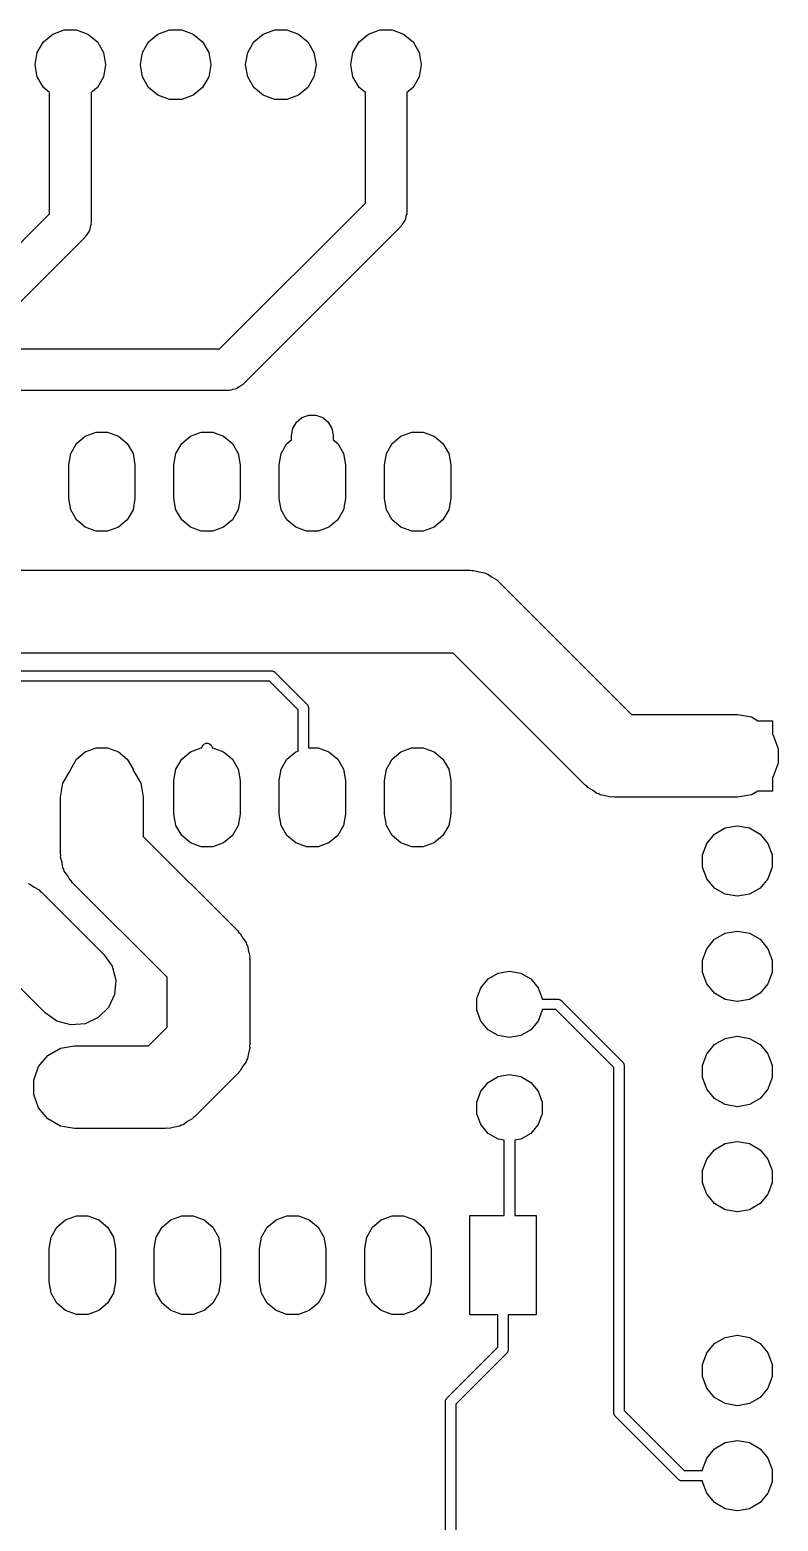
# Model space of a CAD drawing. Extents: x 135.5 to 182.5, y -141.5 to -46.
# Drawn here: x 164.42 to 182.49, y -115.48 to -79.47 of the extents above; entities that cross this region are included whole.
import ezdxf

# ---------------------------------------------------------------- set-up
doc = ezdxf.new("R2010")
doc.units = 0
doc.header["$MEASUREMENT"] = 0
doc.layers.add('BLACK', color=7, linetype='CONTINUOUS')

msp = doc.modelspace()

# ---------------------------------------------------------------- linework, layer by layer
at = {"layer": 'Black'}
for p, q in [((164.749, -79.7604), (164.975, -79.5706)), ((164.975, -79.5706), (165.252, -79.4697)), ((165.252, -79.4697), (165.548, -79.4697)), ((165.548, -79.4697), (165.825, -79.5706)), ((165.825, -79.5706), (166.051, -79.7604)), ((167.289, -79.7604), (167.515, -79.5706)), ((167.515, -79.5706), (167.792, -79.4697)), ((167.792, -79.4697), (168.088, -79.4697)), ((168.088, -79.4697), (168.365, -79.5706)), ((168.365, -79.5706), (168.591, -79.7604)), ((169.829, -79.7604), (170.055, -79.5706)), ((170.055, -79.5706), (170.332, -79.4697)), ((170.332, -79.4697), (170.628, -79.4697)), ((170.628, -79.4697), (170.905, -79.5706)), ((170.905, -79.5706), (171.131, -79.7604)), ((172.369, -79.7604), (172.595, -79.5706)), ((172.595, -79.5706), (172.872, -79.4697)), ((172.872, -79.4697), (173.168, -79.4697)), ((173.168, -79.4697), (173.445, -79.5706)), ((173.445, -79.5706), (173.671, -79.7604)), ((164.601, -80.016), (164.749, -79.7604)), ((166.051, -79.7604), (166.199, -80.016)), ((167.141, -80.016), (167.289, -79.7604)), ((168.591, -79.7604), (168.739, -80.016)), ((169.681, -80.016), (169.829, -79.7604)), ((171.131, -79.7604), (171.279, -80.016)), ((172.221, -80.016), (172.369, -79.7604)), ((173.671, -79.7604), (173.819, -80.016)), ((164.55, -80.3068), (164.601, -80.016)), ((166.199, -80.016), (166.25, -80.3068)), ((167.09, -80.3068), (167.141, -80.016)), ((168.739, -80.016), (168.79, -80.3068)), ((169.63, -80.3068), (169.681, -80.016)), ((171.279, -80.016), (171.33, -80.3068)), ((172.17, -80.3068), (172.221, -80.016)), ((173.819, -80.016), (173.87, -80.3068)), ((164.55, -80.3132), (164.55, -80.3068)), ((164.601, -80.604), (164.55, -80.3132)), ((164.749, -80.8596), (164.601, -80.604)), ((166.199, -80.604), (166.051, -80.8596)), ((166.25, -80.3132), (166.199, -80.604)), ((166.25, -80.3068), (166.25, -80.3132)), ((167.09, -80.3132), (167.09, -80.3068)), ((167.141, -80.604), (167.09, -80.3132)), ((167.289, -80.8596), (167.141, -80.604)), ((168.739, -80.604), (168.591, -80.8596)), ((168.79, -80.3132), (168.739, -80.604)), ((168.79, -80.3068), (168.79, -80.3132)), ((169.63, -80.3132), (169.63, -80.3068)), ((169.681, -80.604), (169.63, -80.3132)), ((169.829, -80.8596), (169.681, -80.604)), ((171.279, -80.604), (171.131, -80.8596)), ((171.33, -80.3132), (171.279, -80.604)), ((171.33, -80.3068), (171.33, -80.3132)), ((172.17, -80.3132), (172.17, -80.3068)), ((172.221, -80.604), (172.17, -80.3132)), ((172.369, -80.8596), (172.221, -80.604)), ((173.819, -80.604), (173.671, -80.8596)), ((173.87, -80.3132), (173.819, -80.604)), ((173.87, -80.3068), (173.87, -80.3132)), ((164.9, -80.9864), (164.749, -80.8596)), ((164.9, -83.9129), (164.9, -80.9864)), ((166.051, -80.8596), (165.9, -80.9864)), ((165.9, -80.9864), (165.9, -84.12)), ((167.515, -81.0494), (167.289, -80.8596)), ((168.591, -80.8596), (168.365, -81.0494)), ((170.055, -81.0494), (169.829, -80.8596)), ((171.131, -80.8596), (170.905, -81.0494)), ((172.52, -80.9864), (172.369, -80.8596)), ((172.52, -83.6589), (172.52, -80.9864)), ((173.671, -80.8596), (173.52, -80.9864)), ((173.52, -80.9864), (173.52, -83.866)), ((167.792, -81.1503), (167.515, -81.0494)), ((168.088, -81.1503), (167.792, -81.1503)), ((168.365, -81.0494), (168.088, -81.1503)), ((170.332, -81.1503), (170.055, -81.0494)), ((170.628, -81.1503), (170.332, -81.1503)), ((170.905, -81.0494), (170.628, -81.1503)), ((169.003, -87.176), (172.52, -83.6589)), ((173.52, -83.866), (173.516, -83.8877)), ((173.516, -83.8877), (173.518, -83.9096)), ((163.268, -85.5444), (164.9, -83.9129)), ((165.881, -84.2267), (165.87, -84.291)), ((165.898, -84.1636), (165.881, -84.2267)), ((165.9, -84.12), (165.896, -84.1417)), ((165.896, -84.1417), (165.898, -84.1636)), ((173.374, -84.2196), (169.564, -88.0296)), ((173.386, -84.2015), (173.374, -84.2196)), ((173.403, -84.1874), (173.386, -84.2015)), ((173.436, -84.1308), (173.403, -84.1874)), ((173.473, -84.0773), (173.436, -84.1308)), ((173.479, -84.0561), (173.473, -84.0773)), ((173.49, -84.037), (173.479, -84.0561)), ((173.501, -83.9727), (173.49, -84.037)), ((173.518, -83.9096), (173.501, -83.9727)), ((165.754, -84.4736), (163.976, -86.2516)), ((165.766, -84.4555), (165.754, -84.4736)), ((165.783, -84.4414), (165.766, -84.4555)), ((165.816, -84.3848), (165.783, -84.4414)), ((165.853, -84.3313), (165.816, -84.3848)), ((165.859, -84.3101), (165.853, -84.3313)), ((165.87, -84.291), (165.859, -84.3101)), ((159.812, -87.176), (169.003, -87.176)), ((169.21, -88.176), (160.019, -88.176)), ((169.232, -88.1722), (169.21, -88.176)), ((169.254, -88.1741), (169.232, -88.1722)), ((169.317, -88.1572), (169.254, -88.1741)), ((169.381, -88.1458), (169.317, -88.1572)), ((169.4, -88.1348), (169.381, -88.1458)), ((169.421, -88.1292), (169.4, -88.1348)), ((169.475, -88.0917), (169.421, -88.1292)), ((169.531, -88.059), (169.475, -88.0917)), ((169.546, -88.0422), (169.531, -88.059)), ((169.564, -88.0296), (169.546, -88.0422)), ((170.857, -88.9446), (170.99, -88.833)), ((170.99, -88.833), (171.153, -88.7736)), ((171.153, -88.7736), (171.327, -88.7736)), ((171.327, -88.7736), (171.49, -88.833)), ((171.49, -88.833), (171.623, -88.9446)), ((165.547, -89.4612), (165.76, -89.2826)), ((165.76, -89.2826), (166.021, -89.1876)), ((166.021, -89.1876), (166.299, -89.1876)), ((166.299, -89.1876), (166.56, -89.2826)), ((166.56, -89.2826), (166.773, -89.4612)), ((168.087, -89.4612), (168.3, -89.2826)), ((168.3, -89.2826), (168.561, -89.1876)), ((168.561, -89.1876), (168.839, -89.1876)), ((168.839, -89.1876), (169.1, -89.2826)), ((169.1, -89.2826), (169.313, -89.4612)), ((170.74, -89.266), (170.77, -89.095)), ((170.74, -89.3665), (170.74, -89.266)), ((170.77, -89.095), (170.857, -88.9446)), ((171.623, -88.9446), (171.71, -89.095)), ((171.71, -89.095), (171.74, -89.266)), ((171.74, -89.266), (171.74, -89.3665)), ((173.167, -89.4612), (173.38, -89.2826)), ((173.38, -89.2826), (173.641, -89.1876)), ((173.641, -89.1876), (173.919, -89.1876)), ((173.919, -89.1876), (174.18, -89.2826)), ((174.18, -89.2826), (174.393, -89.4612)), ((165.408, -89.7018), (165.547, -89.4612)), ((166.773, -89.4612), (166.912, -89.7018)), ((167.948, -89.7018), (168.087, -89.4612)), ((169.313, -89.4612), (169.452, -89.7018)), ((170.488, -89.7018), (170.627, -89.4612)), ((170.627, -89.4612), (170.74, -89.3665)), ((171.74, -89.3665), (171.853, -89.4612)), ((171.853, -89.4612), (171.992, -89.7018)), ((173.028, -89.7018), (173.167, -89.4612)), ((174.393, -89.4612), (174.532, -89.7018)), ((165.36, -89.9754), (165.408, -89.7018)), ((165.36, -90.7846), (165.36, -89.9754)), ((166.912, -89.7018), (166.96, -89.9754)), ((166.96, -89.9754), (166.96, -90.7846)), ((167.9, -89.9754), (167.948, -89.7018)), ((167.9, -90.7846), (167.9, -89.9754)), ((169.452, -89.7018), (169.5, -89.9754)), ((169.5, -89.9754), (169.5, -90.7846)), ((170.44, -89.9754), (170.488, -89.7018)), ((170.44, -90.7846), (170.44, -89.9754)), ((171.992, -89.7018), (172.04, -89.9754)), ((172.04, -89.9754), (172.04, -90.7846)), ((172.98, -89.9754), (173.028, -89.7018)), ((172.98, -90.7846), (172.98, -89.9754)), ((174.532, -89.7018), (174.58, -89.9754)), ((174.58, -89.9754), (174.58, -90.7846)), ((165.408, -91.0582), (165.36, -90.7846)), ((165.547, -91.2988), (165.408, -91.0582)), ((166.912, -91.0582), (166.773, -91.2988)), ((166.96, -90.7846), (166.912, -91.0582)), ((167.948, -91.0582), (167.9, -90.7846)), ((168.087, -91.2988), (167.948, -91.0582)), ((169.452, -91.0582), (169.313, -91.2988)), ((169.5, -90.7846), (169.452, -91.0582)), ((170.488, -91.0582), (170.44, -90.7846)), ((170.627, -91.2988), (170.488, -91.0582)), ((171.992, -91.0582), (171.853, -91.2988)), ((172.04, -90.7846), (171.992, -91.0582)), ((173.028, -91.0582), (172.98, -90.7846)), ((173.167, -91.2988), (173.028, -91.0582)), ((174.532, -91.0582), (174.393, -91.2988)), ((174.58, -90.7846), (174.532, -91.0582)), ((165.76, -91.4774), (165.547, -91.2988)), ((166.773, -91.2988), (166.56, -91.4774)), ((168.3, -91.4774), (168.087, -91.2988)), ((169.313, -91.2988), (169.1, -91.4774)), ((170.84, -91.4774), (170.627, -91.2988)), ((171.853, -91.2988), (171.64, -91.4774)), ((173.38, -91.4774), (173.167, -91.2988)), ((174.393, -91.2988), (174.18, -91.4774)), ((166.021, -91.5724), (165.76, -91.4774)), ((166.299, -91.5724), (166.021, -91.5724)), ((166.56, -91.4774), (166.299, -91.5724)), ((168.561, -91.5724), (168.3, -91.4774)), ((168.839, -91.5724), (168.561, -91.5724)), ((169.1, -91.4774), (168.839, -91.5724)), ((171.101, -91.5724), (170.84, -91.4774)), ((171.379, -91.5724), (171.101, -91.5724)), ((171.64, -91.4774), (171.379, -91.5724)), ((173.641, -91.5724), (173.38, -91.4774)), ((173.919, -91.5724), (173.641, -91.5724)), ((174.18, -91.4774), (173.919, -91.5724)), ((150.066, -92.518), (173.528, -92.518)), ((173.528, -92.518), (175.052, -92.518)), ((175.052, -92.518), (175.095, -92.5256)), ((175.095, -92.5256), (175.139, -92.5218)), ((175.139, -92.5218), (175.265, -92.5556)), ((175.265, -92.5556), (175.394, -92.5783)), ((175.394, -92.5783), (175.432, -92.6003)), ((175.432, -92.6003), (175.475, -92.6117)), ((175.475, -92.6117), (175.582, -92.6866)), ((175.582, -92.6866), (175.695, -92.752)), ((175.695, -92.752), (175.723, -92.7857)), ((175.723, -92.7857), (175.759, -92.8109)), ((175.759, -92.8109), (178.948, -96)), ((173.528, -94.518), (149.652, -94.518)), ((174.638, -94.518), (173.528, -94.518)), ((177.827, -97.7071), (174.638, -94.518)), ((153.748, -94.949), (170.258, -94.949)), ((170.258, -94.949), (170.263, -94.95)), ((170.263, -94.95), (170.269, -94.9495)), ((170.269, -94.9495), (170.285, -94.9537)), ((170.285, -94.9537), (170.301, -94.9565)), ((170.301, -94.9565), (170.306, -94.9593)), ((170.306, -94.9593), (170.311, -94.9607)), ((170.311, -94.9607), (170.324, -94.9701)), ((170.324, -94.9701), (170.338, -94.9782)), ((170.338, -94.9782), (170.342, -94.9825)), ((170.342, -94.9825), (170.346, -94.9856)), ((170.346, -94.9856), (171.108, -95.7476)), ((170.206, -95.199), (153.8, -95.199)), ((170.895, -95.8878), (170.206, -95.199)), ((171.108, -95.7476), (171.112, -95.7521)), ((171.112, -95.7521), (171.116, -95.7557)), ((171.116, -95.7557), (171.124, -95.7698)), ((171.124, -95.7698), (171.133, -95.7832)), ((170.895, -96.8826), (170.895, -95.8878)), ((171.133, -95.7832), (171.135, -95.7885)), ((171.135, -95.7885), (171.137, -95.7932)), ((171.137, -95.7932), (171.14, -95.8093)), ((171.14, -95.8093), (171.145, -95.8251)), ((171.145, -95.8251), (171.144, -95.8306)), ((171.144, -95.8306), (171.145, -95.836)), ((171.145, -95.836), (171.145, -96.8076)), ((178.948, -96), (181.5, -96)), ((181.5, -96), (181.842, -96.0603)), ((181.842, -96.0603), (181.997, -96.15)), ((181.997, -96.15), (182.35, -96.15)), ((182.35, -96.15), (182.35, -96.4809)), ((182.35, -96.4809), (182.366, -96.5)), ((182.366, -96.5), (182.485, -96.8264)), ((165.76, -96.9026), (166.021, -96.8076)), ((166.021, -96.8076), (166.299, -96.8076)), ((166.299, -96.8076), (166.56, -96.9026)), ((168.3, -96.9026), (168.561, -96.8076)), ((168.561, -96.8076), (168.577, -96.8076)), ((168.577, -96.8076), (168.583, -96.7752)), ((168.583, -96.7752), (168.604, -96.7377)), ((168.604, -96.7377), (168.637, -96.7097)), ((168.637, -96.7097), (168.678, -96.6949)), ((168.678, -96.6949), (168.722, -96.6949)), ((168.722, -96.6949), (168.762, -96.7097)), ((168.762, -96.7097), (168.796, -96.7377)), ((168.796, -96.7377), (168.817, -96.7752)), ((168.817, -96.7752), (168.823, -96.8076)), ((168.823, -96.8076), (168.839, -96.8076)), ((168.839, -96.8076), (169.1, -96.9026)), ((171.145, -96.8076), (171.379, -96.8076)), ((171.379, -96.8076), (171.64, -96.9026)), ((173.38, -96.9026), (173.641, -96.8076)), ((173.641, -96.8076), (173.919, -96.8076)), ((173.919, -96.8076), (174.18, -96.9026)), ((182.485, -96.8264), (182.485, -97.1736)), ((165.408, -97.3218), (165.547, -97.0812)), ((165.547, -97.0812), (165.76, -96.9026)), ((166.56, -96.9026), (166.773, -97.0812)), ((166.773, -97.0812), (166.912, -97.3218)), ((167.948, -97.3218), (168.087, -97.0812)), ((168.087, -97.0812), (168.3, -96.9026)), ((169.1, -96.9026), (169.313, -97.0812)), ((169.313, -97.0812), (169.452, -97.3218)), ((170.488, -97.3218), (170.627, -97.0812)), ((170.627, -97.0812), (170.84, -96.9026)), ((170.84, -96.9026), (170.895, -96.8826)), ((171.64, -96.9026), (171.853, -97.0812)), ((171.853, -97.0812), (171.992, -97.3218)), ((173.028, -97.3218), (173.167, -97.0812)), ((173.167, -97.0812), (173.38, -96.9026)), ((174.18, -96.9026), (174.393, -97.0812)), ((174.393, -97.0812), (174.532, -97.3218)), ((182.485, -97.1736), (182.366, -97.5)), ((165.22, -97.658), (165.394, -97.3572)), ((165.394, -97.3572), (165.403, -97.3493)), ((165.403, -97.3493), (165.408, -97.3218)), ((166.912, -97.3218), (166.917, -97.3493)), ((166.917, -97.3493), (166.926, -97.3572)), ((166.926, -97.3572), (167.1, -97.658)), ((167.9, -97.5954), (167.948, -97.3218)), ((169.452, -97.3218), (169.5, -97.5954)), ((170.44, -97.5954), (170.488, -97.3218)), ((171.992, -97.3218), (172.04, -97.5954)), ((172.98, -97.5954), (173.028, -97.3218)), ((174.532, -97.3218), (174.58, -97.5954)), ((182.366, -97.5), (182.35, -97.5191)), ((182.35, -97.5191), (182.35, -97.85)), ((165.16, -98), (165.22, -97.658)), ((167.1, -97.658), (167.16, -98)), ((167.9, -98.4046), (167.9, -97.5954)), ((169.5, -97.5954), (169.5, -98.4046)), ((170.44, -98.4046), (170.44, -97.5954)), ((172.04, -97.5954), (172.04, -98.4046)), ((172.98, -98.4046), (172.98, -97.5954)), ((174.58, -97.5954), (174.58, -98.4046)), ((177.863, -97.7323), (177.827, -97.7071)), ((177.891, -97.766), (177.863, -97.7323)), ((178.004, -97.8314), (177.891, -97.766)), ((178.111, -97.9063), (178.004, -97.8314)), ((178.154, -97.9177), (178.111, -97.9063)), ((178.192, -97.9397), (178.154, -97.9177)), ((178.321, -97.9624), (178.192, -97.9397)), ((181.842, -97.9397), (181.5, -98)), ((181.997, -97.85), (181.842, -97.9397)), ((182.35, -97.85), (181.997, -97.85)), ((165.16, -99.358), (165.16, -98)), ((167.16, -98), (167.16, -98.9438)), ((178.447, -97.9962), (178.321, -97.9624)), ((178.491, -97.9924), (178.447, -97.9962)), ((178.534, -98), (178.491, -97.9924)), ((181.5, -98), (178.534, -98)), ((167.948, -98.6782), (167.9, -98.4046)), ((169.5, -98.4046), (169.452, -98.6782)), ((170.488, -98.6782), (170.44, -98.4046)), ((172.04, -98.4046), (171.992, -98.6782)), ((173.028, -98.6782), (172.98, -98.4046)), ((174.58, -98.4046), (174.532, -98.6782)), ((167.16, -98.9438), (169.441, -101.225)), ((168.087, -98.9188), (167.948, -98.6782)), ((168.3, -99.0974), (168.087, -98.9188)), ((169.313, -98.9188), (169.1, -99.0974)), ((169.452, -98.6782), (169.313, -98.9188)), ((170.627, -98.9188), (170.488, -98.6782)), ((170.84, -99.0974), (170.627, -98.9188)), ((171.853, -98.9188), (171.64, -99.0974)), ((171.992, -98.6782), (171.853, -98.9188)), ((173.167, -98.9188), (173.028, -98.6782)), ((173.38, -99.0974), (173.167, -98.9188)), ((174.393, -98.9188), (174.18, -99.0974)), ((174.532, -98.6782), (174.393, -98.9188)), ((180.761, -99.115), (180.95, -98.8889)), ((180.95, -98.8889), (181.206, -98.7413)), ((181.206, -98.7413), (181.497, -98.69)), ((181.497, -98.69), (181.503, -98.69)), ((181.503, -98.69), (181.794, -98.7413)), ((181.794, -98.7413), (182.05, -98.8889)), ((182.05, -98.8889), (182.239, -99.115)), ((165.168, -99.4013), (165.16, -99.358)), ((168.561, -99.1924), (168.3, -99.0974)), ((168.839, -99.1924), (168.561, -99.1924)), ((169.1, -99.0974), (168.839, -99.1924)), ((171.101, -99.1924), (170.84, -99.0974)), ((171.379, -99.1924), (171.101, -99.1924)), ((171.64, -99.0974), (171.379, -99.1924)), ((173.641, -99.1924), (173.38, -99.0974)), ((173.919, -99.1924), (173.641, -99.1924)), ((174.18, -99.0974), (173.919, -99.1924)), ((180.66, -99.3924), (180.761, -99.115)), ((182.239, -99.115), (182.34, -99.3924)), ((165.164, -99.4452), (165.168, -99.4013)), ((165.198, -99.5714), (165.164, -99.4452)), ((165.22, -99.7), (165.198, -99.5714)), ((165.242, -99.7381), (165.22, -99.7)), ((165.254, -99.7806), (165.242, -99.7381)), ((180.66, -99.6876), (180.66, -99.3924)), ((180.761, -99.965), (180.66, -99.6876)), ((182.34, -99.6876), (182.239, -99.965)), ((182.34, -99.3924), (182.34, -99.6876)), ((164.38, -100.082), (164.423, -100.094)), ((164.423, -100.094), (164.53, -100.169)), ((165.329, -99.8876), (165.254, -99.7806)), ((165.394, -100.001), (165.329, -99.8876)), ((165.428, -100.029), (165.394, -100.001)), ((165.453, -100.065), (165.428, -100.029)), ((167.734, -102.346), (165.453, -100.065)), ((180.95, -100.191), (180.761, -99.965)), ((182.239, -99.965), (182.05, -100.191)), ((164.53, -100.169), (164.643, -100.234)), ((164.643, -100.234), (164.671, -100.268)), ((164.671, -100.268), (164.707, -100.293)), ((164.707, -100.293), (166.207, -101.793)), ((181.206, -100.339), (180.95, -100.191)), ((181.497, -100.39), (181.206, -100.339)), ((181.503, -100.39), (181.497, -100.39)), ((181.794, -100.339), (181.503, -100.39)), ((182.05, -100.191), (181.794, -100.339)), ((169.441, -101.225), (169.466, -101.261)), ((169.466, -101.261), (169.5, -101.289)), ((169.5, -101.289), (169.565, -101.402)), ((169.565, -101.402), (169.64, -101.509)), ((169.64, -101.509), (169.652, -101.552)), ((180.761, -101.655), (180.95, -101.429)), ((180.95, -101.429), (181.206, -101.281)), ((181.206, -101.281), (181.497, -101.23)), ((181.497, -101.23), (181.503, -101.23)), ((181.503, -101.23), (181.794, -101.281)), ((181.794, -101.281), (182.05, -101.429)), ((182.05, -101.429), (182.239, -101.655)), ((166.207, -101.793), (166.406, -102.077)), ((169.652, -101.552), (169.674, -101.59)), ((169.674, -101.59), (169.696, -101.719)), ((169.696, -101.719), (169.73, -101.845)), ((169.73, -101.845), (169.726, -101.889)), ((169.726, -101.889), (169.734, -101.932)), ((180.66, -101.932), (180.761, -101.655)), ((182.239, -101.655), (182.34, -101.932)), ((164.793, -103.207), (163.586, -102)), ((166.406, -102.077), (166.496, -102.413)), ((169.734, -101.932), (169.734, -103.964)), ((175.484, -102.385), (175.725, -102.245)), ((175.725, -102.245), (176, -102.197)), ((176, -102.197), (176.275, -102.245)), ((176.275, -102.245), (176.516, -102.385)), ((180.66, -102.228), (180.66, -101.932)), ((180.761, -102.505), (180.66, -102.228)), ((182.34, -102.228), (182.239, -102.505)), ((182.34, -101.932), (182.34, -102.228)), ((166.496, -102.413), (166.466, -102.759)), ((167.734, -103.55), (167.734, -102.346)), ((175.209, -102.861), (175.305, -102.598)), ((175.305, -102.598), (175.484, -102.385)), ((176.516, -102.385), (176.695, -102.598)), ((176.695, -102.598), (176.791, -102.861)), ((180.95, -102.731), (180.761, -102.505)), ((182.239, -102.505), (182.05, -102.731)), ((166.466, -102.759), (166.319, -103.074)), ((175.209, -103.139), (175.209, -102.861)), ((176.791, -102.861), (176.791, -102.875)), ((176.791, -102.875), (177.168, -102.875)), ((177.168, -102.875), (177.173, -102.876)), ((177.173, -102.876), (177.179, -102.875)), ((177.179, -102.875), (177.195, -102.88)), ((177.195, -102.88), (177.211, -102.883)), ((177.211, -102.883), (177.216, -102.885)), ((177.216, -102.885), (177.221, -102.887)), ((177.221, -102.887), (177.234, -102.896)), ((177.234, -102.896), (177.248, -102.904)), ((177.248, -102.904), (177.252, -102.908)), ((177.252, -102.908), (177.256, -102.912)), ((177.256, -102.912), (178.728, -104.384)), ((181.206, -102.879), (180.95, -102.731)), ((181.497, -102.93), (181.206, -102.879)), ((181.503, -102.93), (181.497, -102.93)), ((181.794, -102.879), (181.503, -102.93)), ((182.05, -102.731), (181.794, -102.879)), ((165.077, -103.406), (164.793, -103.207)), ((166.074, -103.319), (165.759, -103.466)), ((166.319, -103.074), (166.074, -103.319)), ((175.305, -103.402), (175.209, -103.139)), ((176.791, -103.139), (176.695, -103.402)), ((177.116, -103.125), (176.791, -103.125)), ((176.791, -103.125), (176.791, -103.139)), ((178.515, -104.524), (177.116, -103.125)), ((165.413, -103.496), (165.077, -103.406)), ((165.759, -103.466), (165.413, -103.496)), ((167.284, -104), (167.734, -103.55)), ((175.484, -103.615), (175.305, -103.402)), ((175.725, -103.755), (175.484, -103.615)), ((176.516, -103.615), (176.275, -103.755)), ((176.695, -103.402), (176.516, -103.615)), ((164.857, -104.234), (165.158, -104.06)), ((165.158, -104.06), (165.5, -104)), ((165.5, -104), (167.284, -104)), ((169.73, -104.051), (169.696, -104.177)), ((169.734, -103.964), (169.726, -104.007)), ((169.726, -104.007), (169.73, -104.051)), ((176, -103.803), (175.725, -103.755)), ((176.275, -103.755), (176, -103.803)), ((180.761, -104.195), (180.95, -103.969)), ((180.95, -103.969), (181.206, -103.821)), ((181.206, -103.821), (181.497, -103.77)), ((181.497, -103.77), (181.503, -103.77)), ((181.503, -103.77), (181.794, -103.821)), ((181.794, -103.821), (182.05, -103.969)), ((182.05, -103.969), (182.239, -104.195)), ((164.634, -104.5), (164.857, -104.234)), ((169.64, -104.387), (169.565, -104.494)), ((169.652, -104.344), (169.64, -104.387)), ((169.674, -104.306), (169.652, -104.344)), ((169.696, -104.177), (169.674, -104.306)), ((178.728, -104.384), (178.732, -104.388)), ((178.732, -104.388), (178.736, -104.392)), ((178.736, -104.392), (178.744, -104.406)), ((178.744, -104.406), (178.753, -104.419)), ((178.753, -104.419), (178.755, -104.424)), ((178.755, -104.424), (178.757, -104.429)), ((180.66, -104.472), (180.761, -104.195)), ((182.239, -104.195), (182.34, -104.472)), ((164.515, -104.826), (164.634, -104.5)), ((169.441, -104.671), (168.405, -105.707)), ((169.466, -104.635), (169.441, -104.671)), ((169.5, -104.607), (169.466, -104.635)), ((169.565, -104.494), (169.5, -104.607)), ((175.484, -104.885), (175.725, -104.745)), ((175.725, -104.745), (176, -104.697)), ((176, -104.697), (176.275, -104.745)), ((176.275, -104.745), (176.516, -104.885)), ((178.515, -112.854), (178.515, -104.524)), ((178.757, -104.429), (178.76, -104.445)), ((178.76, -104.445), (178.765, -104.461)), ((178.765, -104.461), (178.764, -104.467)), ((178.764, -104.467), (178.765, -104.472)), ((178.765, -104.472), (178.765, -112.802)), ((180.66, -104.768), (180.66, -104.472)), ((180.761, -105.045), (180.66, -104.768)), ((182.34, -104.768), (182.239, -105.045)), ((182.34, -104.472), (182.34, -104.768)), ((164.515, -105.174), (164.515, -104.826)), ((175.209, -105.361), (175.305, -105.098)), ((175.305, -105.098), (175.484, -104.885)), ((176.516, -104.885), (176.695, -105.098)), ((176.695, -105.098), (176.791, -105.361)), ((180.95, -105.271), (180.761, -105.045)), ((182.239, -105.045), (182.05, -105.271)), ((164.634, -105.5), (164.515, -105.174)), ((164.857, -105.766), (164.634, -105.5)), ((175.209, -105.639), (175.209, -105.361)), ((176.791, -105.361), (176.791, -105.639)), ((181.206, -105.419), (180.95, -105.271)), ((181.497, -105.47), (181.206, -105.419)), ((181.503, -105.47), (181.497, -105.47)), ((181.794, -105.419), (181.503, -105.47)), ((182.05, -105.271), (181.794, -105.419)), ((165.158, -105.94), (164.857, -105.766)), ((168.228, -105.831), (168.121, -105.906)), ((168.341, -105.766), (168.228, -105.831)), ((168.369, -105.732), (168.341, -105.766)), ((168.405, -105.707), (168.369, -105.732)), ((175.305, -105.902), (175.209, -105.639)), ((176.791, -105.639), (176.695, -105.902)), ((165.5, -106), (165.158, -105.94)), ((167.698, -106), (165.5, -106)), ((167.741, -105.992), (167.698, -106)), ((167.785, -105.996), (167.741, -105.992)), ((167.911, -105.962), (167.785, -105.996)), ((168.04, -105.94), (167.911, -105.962)), ((168.078, -105.918), (168.04, -105.94)), ((168.121, -105.906), (168.078, -105.918)), ((175.484, -106.115), (175.305, -105.902)), ((175.725, -106.255), (175.484, -106.115)), ((176.516, -106.115), (176.275, -106.255)), ((176.695, -105.902), (176.516, -106.115)), ((175.875, -106.281), (175.725, -106.255)), ((175.875, -108.098), (175.875, -106.281)), ((176.275, -106.255), (176.125, -106.281)), ((176.125, -106.281), (176.125, -108.098)), ((180.761, -106.735), (180.95, -106.509)), ((180.95, -106.509), (181.206, -106.361)), ((181.206, -106.361), (181.497, -106.31)), ((181.497, -106.31), (181.503, -106.31)), ((181.503, -106.31), (181.794, -106.361)), ((181.794, -106.361), (182.05, -106.509)), ((182.05, -106.509), (182.239, -106.735)), ((180.66, -107.012), (180.761, -106.735)), ((182.239, -106.735), (182.34, -107.012)), ((180.66, -107.308), (180.66, -107.012)), ((182.34, -107.012), (182.34, -107.308)), ((180.761, -107.585), (180.66, -107.308)), ((180.95, -107.811), (180.761, -107.585)), ((182.239, -107.585), (182.05, -107.811)), ((182.34, -107.308), (182.239, -107.585)), ((181.206, -107.959), (180.95, -107.811)), ((181.497, -108.01), (181.206, -107.959)), ((181.503, -108.01), (181.497, -108.01)), ((181.794, -107.959), (181.503, -108.01)), ((182.05, -107.811), (181.794, -107.959)), ((164.934, -108.62), (165.073, -108.379)), ((165.073, -108.379), (165.286, -108.201)), ((165.286, -108.201), (165.547, -108.106)), ((165.547, -108.106), (165.825, -108.106)), ((165.825, -108.106), (166.086, -108.201)), ((166.086, -108.201), (166.299, -108.379)), ((166.299, -108.379), (166.438, -108.62)), ((167.474, -108.62), (167.613, -108.379)), ((167.613, -108.379), (167.826, -108.201)), ((167.826, -108.201), (168.087, -108.106)), ((168.087, -108.106), (168.365, -108.106)), ((168.365, -108.106), (168.626, -108.201)), ((168.626, -108.201), (168.839, -108.379)), ((168.839, -108.379), (168.978, -108.62)), ((170.014, -108.62), (170.153, -108.379)), ((170.153, -108.379), (170.366, -108.201)), ((170.366, -108.201), (170.627, -108.106)), ((170.627, -108.106), (170.905, -108.106)), ((170.905, -108.106), (171.166, -108.201)), ((171.166, -108.201), (171.379, -108.379)), ((171.379, -108.379), (171.518, -108.62)), ((172.554, -108.62), (172.693, -108.379)), ((172.693, -108.379), (172.906, -108.201)), ((172.906, -108.201), (173.167, -108.106)), ((173.167, -108.106), (173.445, -108.106)), ((173.445, -108.106), (173.706, -108.201)), ((173.706, -108.201), (173.919, -108.379)), ((173.919, -108.379), (174.058, -108.62)), ((175.046, -110.498), (175.046, -108.098)), ((175.046, -108.098), (175.875, -108.098)), ((176.125, -108.098), (176.646, -108.098)), ((176.646, -108.098), (176.646, -110.498)), ((164.886, -108.893), (164.934, -108.62)), ((166.438, -108.62), (166.486, -108.893)), ((167.426, -108.893), (167.474, -108.62)), ((168.978, -108.62), (169.026, -108.893)), ((169.966, -108.893), (170.014, -108.62)), ((171.518, -108.62), (171.566, -108.893)), ((172.506, -108.893), (172.554, -108.62)), ((174.058, -108.62), (174.106, -108.893)), ((164.886, -109.703), (164.886, -108.893)), ((166.486, -108.893), (166.486, -109.703)), ((167.426, -109.703), (167.426, -108.893)), ((169.026, -108.893), (169.026, -109.703)), ((169.966, -109.703), (169.966, -108.893)), ((171.566, -108.893), (171.566, -109.703)), ((172.506, -109.703), (172.506, -108.893)), ((174.106, -108.893), (174.106, -109.703)), ((164.934, -109.976), (164.886, -109.703)), ((166.486, -109.703), (166.438, -109.976)), ((167.474, -109.976), (167.426, -109.703)), ((169.026, -109.703), (168.978, -109.976)), ((170.014, -109.976), (169.966, -109.703)), ((171.566, -109.703), (171.518, -109.976)), ((172.554, -109.976), (172.506, -109.703)), ((174.106, -109.703), (174.058, -109.976)), ((165.073, -110.217), (164.934, -109.976)), ((166.438, -109.976), (166.299, -110.217)), ((167.613, -110.217), (167.474, -109.976)), ((168.978, -109.976), (168.839, -110.217)), ((170.153, -110.217), (170.014, -109.976)), ((171.518, -109.976), (171.379, -110.217)), ((172.693, -110.217), (172.554, -109.976)), ((174.058, -109.976), (173.919, -110.217)), ((165.286, -110.395), (165.073, -110.217)), ((165.547, -110.49), (165.286, -110.395)), ((165.825, -110.49), (165.547, -110.49)), ((166.086, -110.395), (165.825, -110.49)), ((166.299, -110.217), (166.086, -110.395)), ((167.826, -110.395), (167.613, -110.217)), ((168.087, -110.49), (167.826, -110.395)), ((168.365, -110.49), (168.087, -110.49)), ((168.626, -110.395), (168.365, -110.49)), ((168.839, -110.217), (168.626, -110.395)), ((170.366, -110.395), (170.153, -110.217)), ((170.627, -110.49), (170.366, -110.395)), ((170.905, -110.49), (170.627, -110.49)), ((171.166, -110.395), (170.905, -110.49)), ((171.379, -110.217), (171.166, -110.395)), ((172.906, -110.395), (172.693, -110.217)), ((173.167, -110.49), (172.906, -110.395)), ((173.445, -110.49), (173.167, -110.49)), ((173.706, -110.395), (173.445, -110.49)), ((173.919, -110.217), (173.706, -110.395)), ((175.721, -110.498), (175.046, -110.498)), ((175.721, -111.278), (175.721, -110.498)), ((176.646, -110.498), (175.971, -110.498)), ((175.971, -110.498), (175.971, -111.33)), ((180.761, -111.415), (180.95, -111.189)), ((180.95, -111.189), (181.206, -111.041)), ((181.206, -111.041), (181.497, -110.99)), ((181.497, -110.99), (181.503, -110.99)), ((181.503, -110.99), (181.794, -111.041)), ((181.794, -111.041), (182.05, -111.189)), ((182.05, -111.189), (182.239, -111.415)), ((174.488, -112.512), (175.721, -111.278)), ((175.934, -111.418), (174.701, -112.652)), ((175.938, -111.414), (175.934, -111.418)), ((175.942, -111.41), (175.938, -111.414)), ((175.95, -111.396), (175.942, -111.41)), ((175.959, -111.383), (175.95, -111.396)), ((175.961, -111.378), (175.959, -111.383)), ((175.963, -111.373), (175.961, -111.378)), ((175.966, -111.357), (175.963, -111.373)), ((175.971, -111.341), (175.966, -111.357)), ((175.971, -111.33), (175.97, -111.335)), ((175.97, -111.335), (175.971, -111.341)), ((180.66, -111.692), (180.761, -111.415)), ((182.239, -111.415), (182.34, -111.692)), ((180.66, -111.988), (180.66, -111.692)), ((182.34, -111.692), (182.34, -111.988)), ((180.761, -112.265), (180.66, -111.988)), ((180.95, -112.491), (180.761, -112.265)), ((182.239, -112.265), (182.05, -112.491)), ((182.34, -111.988), (182.239, -112.265)), ((174.451, -112.589), (174.456, -112.573)), ((174.452, -112.595), (174.451, -112.589)), ((174.451, -112.6), (174.452, -112.595)), ((174.451, -113.362), (174.451, -112.6)), ((174.456, -112.573), (174.459, -112.557)), ((174.459, -112.557), (174.461, -112.552)), ((174.461, -112.552), (174.463, -112.547)), ((174.463, -112.547), (174.472, -112.534)), ((174.472, -112.534), (174.48, -112.52)), ((174.48, -112.52), (174.484, -112.516)), ((174.484, -112.516), (174.488, -112.512)), ((174.701, -112.652), (174.701, -113.362)), ((181.206, -112.639), (180.95, -112.491)), ((181.497, -112.69), (181.206, -112.639)), ((181.503, -112.69), (181.497, -112.69)), ((181.794, -112.639), (181.503, -112.69)), ((182.05, -112.491), (181.794, -112.639)), ((178.516, -112.859), (178.515, -112.854)), ((178.515, -112.865), (178.516, -112.859)), ((178.52, -112.881), (178.515, -112.865)), ((178.523, -112.897), (178.52, -112.881)), ((178.525, -112.902), (178.523, -112.897)), ((178.527, -112.907), (178.525, -112.902)), ((178.536, -112.92), (178.527, -112.907)), ((178.544, -112.934), (178.536, -112.92)), ((178.548, -112.938), (178.544, -112.934)), ((178.552, -112.942), (178.548, -112.938)), ((180.078, -114.468), (178.552, -112.942)), ((178.765, -112.802), (180.218, -114.255)), ((174.451, -119.914), (174.451, -113.362)), ((174.701, -113.362), (174.701, -119.966)), ((180.761, -113.955), (180.95, -113.729)), ((180.95, -113.729), (181.206, -113.581)), ((181.206, -113.581), (181.497, -113.53)), ((181.497, -113.53), (181.503, -113.53)), ((181.503, -113.53), (181.794, -113.581)), ((181.794, -113.581), (182.05, -113.729)), ((182.05, -113.729), (182.239, -113.955)), ((180.66, -114.232), (180.761, -113.955)), ((182.239, -113.955), (182.34, -114.232)), ((180.082, -114.472), (180.078, -114.468)), ((180.086, -114.476), (180.082, -114.472)), ((180.1, -114.484), (180.086, -114.476)), ((180.113, -114.493), (180.1, -114.484)), ((180.118, -114.495), (180.113, -114.493)), ((180.123, -114.497), (180.118, -114.495)), ((180.139, -114.5), (180.123, -114.497)), ((180.155, -114.505), (180.139, -114.5)), ((180.161, -114.504), (180.155, -114.505)), ((180.166, -114.505), (180.161, -114.504)), ((180.66, -114.505), (180.166, -114.505)), ((180.218, -114.255), (180.66, -114.255)), ((180.66, -114.255), (180.66, -114.232)), ((180.66, -114.528), (180.66, -114.505)), ((182.34, -114.232), (182.34, -114.528)), ((180.761, -114.805), (180.66, -114.528)), ((180.95, -115.031), (180.761, -114.805)), ((182.239, -114.805), (182.05, -115.031)), ((182.34, -114.528), (182.239, -114.805)), ((181.206, -115.179), (180.95, -115.031)), ((181.497, -115.23), (181.206, -115.179)), ((181.794, -115.179), (181.503, -115.23)), ((182.05, -115.031), (181.794, -115.179)), ((181.503, -115.23), (181.497, -115.23))]:
    msp.add_line(p, q, dxfattribs=at)

doc.saveas('drawing.dxf')
